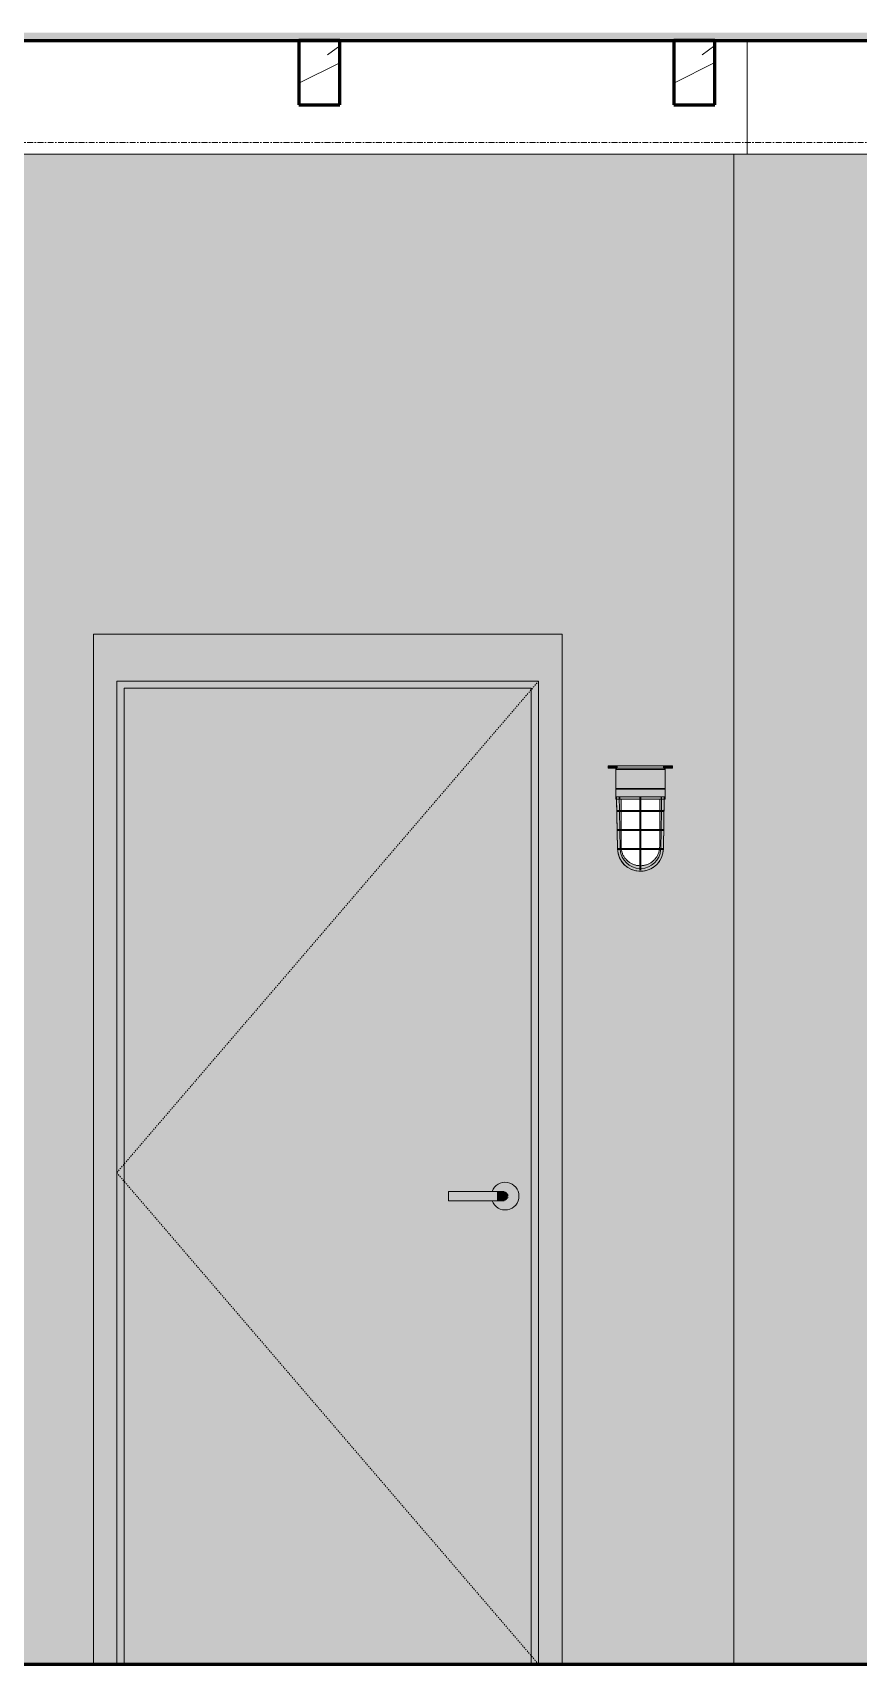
# Model space of a CAD drawing. Header units: inches. Extents: x 10304 to 16189, y 229 to 496.
# Drawn here: x 15876.4 to 15946.8, y 268 to 407.4 of the extents above; entities that cross this region are included whole.
import ezdxf

# ---------------------------------------------------------------- set-up
doc = ezdxf.new("R2010")
doc.units = ezdxf.units.IN
doc.header["$MEASUREMENT"] = 0
doc.linetypes.add('Dash 1_16_', pattern=[0.125, 0.0625, -0.0625])
doc.linetypes.add('Grid Line 1_2_', pattern=[0.875, 0.5, -0.125, 0.125, -0.125])
for name, color, linetype, lineweight in [('0-2', 10, 'Continuous', 9), ('0-4', 90, 'Continuous', 5), ('A-DOOR', 31, 'Continuous', 18), ('A-DOOR-1', 31, 'Dash 1_16_', 9), ('A-DOOR-2', 31, 'Continuous', 9), ('A-DOOR-FRAM', 31, 'Continuous', 9), ('A-DOOR-FRAM-1', 31, 'Continuous', 18), ('A-FLOR-2', 250, 'Continuous', 60), ('A-FLOR-LEVL-1', 51, 'Grid Line 1_2_', 9), ('A-FLOR-PATT-1', 10, 'Continuous', 9), ('A-ROOF-1', 7, 'Continuous', 18), ('E-LITE-EQPM', 33, 'Continuous', 9), ('I-WALL', 2, 'Continuous', 18), ('I-WALL-3', 2, 'Continuous', 5), ('S-BEAM', 12, 'Continuous', 9), ('S-BEAM-2', 250, 'Continuous', 60)]:
    doc.layers.add(name, color=color, linetype=linetype, lineweight=lineweight)
pattern_1 = [(216.87, (-5.462, 7.997), (23.9897714, 15.9936429), [3.998, -35.986]), (206.565, (-0.663, 5.598), (-7.9970807, -7.996619), [8.941, -8.941]), (198.435, (-0.663, 1.599), (-15.9938446, -7.9970983), [5.058, -20.23])]

# ---------------------------------------------------------------- blocks, each defined once
blk = doc.blocks.new('CTR - 1st Phase - Shell_rvt-4-INTERIOR ELEVATION - CORRIDOR WEST _302_W_ - 3RD FLOOR - EAST WALL')
at = {"layer": 'A-FLOR-PATT-1'}
h = blk.add_hatch(dxfattribs=at)
h.set_pattern_fill('FP_32', color=256, style=0, pattern_type=2)
h.set_pattern_definition([(0, (-8.66, 0), (0, 2.399), []), (315, (-8.66, 0), (2.3985062, 0), [3.393, -3.393]), (45, (-8.66, 0), (2.3985062, 0), [3.393, -3.393])])
h.paths.add_polyline_path([(-2489.83, 406.71), (-2461.74, 406.71), (-2461.74, 407.39), (-3407.67, 407.39), (-3407.67, 406.71), (-2490.18, 406.71)], flags=0)
at = {"layer": 'A-FLOR-2'}
for p, q in [((-3407.67, 406.71), (-2461.74, 406.71)), ((-2461.74, 268), (-3496.93, 268))]:
    blk.add_line(p, q, dxfattribs=at)
at = {"layer": 'A-ROOF-1'}
blk.add_line((-2652.62, 397), (-2652.62, 406.71), dxfattribs=at)
blk = doc.blocks.new('LVL-Laminated Veneer Lumber - 4X6 S_ PINE - NO_ 1-V129-INTERIOR ELEVATION - CORRIDOR WEST _302_W_ - 3RD FLOOR - EAST WALL')
at = {"layer": 'S-BEAM'}
h = blk.add_hatch(dxfattribs=at)
h.set_pattern_fill('FP_35', color=256, style=0, pattern_type=2)
h.set_pattern_definition(pattern_1)
h.paths.add_polyline_path([(-2687.37, 401.21), (-2687.37, 406.71), (-2690.87, 406.71), (-2690.87, 401.21), (-2688.19, 401.21)], flags=0)
at = {"layer": 'S-BEAM-2'}
for p, q in [((-2687.37, 406.71), (-2690.87, 406.71)), ((-2690.87, 406.71), (-2690.87, 401.21)), ((-2687.37, 401.21), (-2687.37, 406.71)), ((-2690.87, 401.21), (-2687.37, 401.21))]:
    blk.add_line(p, q, dxfattribs=at)
blk = doc.blocks.new('LVL-Laminated Veneer Lumber - 4X6 S_ PINE - NO_ 1-V130-INTERIOR ELEVATION - CORRIDOR WEST _302_W_ - 3RD FLOOR - EAST WALL')
at = {"layer": 'S-BEAM'}
h = blk.add_hatch(dxfattribs=at)
h.set_pattern_fill('FP_35', color=256, style=0, pattern_type=2)
h.set_pattern_definition(pattern_1)
h.paths.add_polyline_path([(-2655.84, 401.21), (-2655.37, 401.21), (-2655.37, 406.71), (-2658.87, 406.71), (-2658.87, 401.21)], flags=0)
at = {"layer": 'S-BEAM-2'}
for p, q in [((-2655.37, 406.71), (-2658.87, 406.71)), ((-2658.87, 406.71), (-2658.87, 401.21)), ((-2655.37, 401.21), (-2655.37, 406.71)), ((-2658.87, 401.21), (-2655.37, 401.21))]:
    blk.add_line(p, q, dxfattribs=at)
blk = doc.blocks.new('CTR - 1st Phase - Structure_rvt-4-INTERIOR ELEVATION - CORRIDOR WEST _302_W_ - 3RD FLOOR - EAST WALL')
at = {"layer": '0-2'}
for name in ['LVL-Laminated Veneer Lumber - 4X6 S_ PINE - NO_ 1-V129-INTERIOR ELEVATION - CORRIDOR WEST _302_W_ - 3RD FLOOR - EAST WALL', 'LVL-Laminated Veneer Lumber - 4X6 S_ PINE - NO_ 1-V130-INTERIOR ELEVATION - CORRIDOR WEST _302_W_ - 3RD FLOOR - EAST WALL']:
    blk.add_blockref(name, (0, 0), dxfattribs=at)
blk = doc.blocks.new('Lighting-Flood-Cooper-All-Pro-VT1730-LED - Lighting-Flood-Cooper-All-Pro-VT1730-LED-V131-INTERIOR ELEVATION - CORRIDOR WEST _302_W_ - 3RD FLOOR - EAST WALL')
at = {"layer": 'E-LITE-EQPM'}
for points in [[(-2664.43, 344.56), (-2664.28, 344.56), (-2664.28, 344.75), (-2664.47, 344.75), (-2664.46, 344.56)], [(-2664.17, 344.56), (-2664.07, 344.56), (-2664.07, 344.75), (-2664.28, 344.75), (-2664.28, 344.56)], [(-2663.82, 344.56), (-2663.71, 344.56), (-2663.72, 344.75), (-2664.07, 344.75), (-2664.07, 344.56), (-2663.93, 344.56)], [(-2663.82, 342.81), (-2659.62, 342.81), (-2659.62, 344.44), (-2663.82, 344.44), (-2663.82, 343.14)], [(-2659.88, 344.44), (-2659.69, 344.44), (-2659.69, 344.56), (-2663.76, 344.56), (-2663.76, 344.44), (-2659.89, 344.44)], [(-2659.84, 344.56), (-2659.74, 344.56), (-2659.75, 344.75), (-2663.71, 344.75), (-2663.7, 344.56), (-2659.88, 344.56)], [(-2659.74, 344.56), (-2659.38, 344.56), (-2659.38, 344.75), (-2659.74, 344.75)], [(-2659.38, 344.56), (-2659.17, 344.56), (-2659.17, 344.75), (-2659.38, 344.75)], [(-2659.02, 344.56), (-2658.98, 344.56), (-2658.99, 344.75), (-2659.17, 344.75), (-2659.17, 344.56), (-2659.06, 344.56)], [(-2659.88, 342.12), (-2659.62, 342.12), (-2659.62, 342.75), (-2663.82, 342.75), (-2663.82, 342.12), (-2659.91, 342.12)], [(-2659.86, 342.75), (-2659.65, 342.75), (-2659.65, 342.81), (-2663.79, 342.81), (-2663.79, 342.75), (-2659.88, 342.75)], [(-2663.68, 337.68), (-2663.64, 337.69), (-2663.74, 342.12), (-2663.76, 342.12), (-2663.71, 339.07), (-2663.7, 338.63), (-2663.68, 337.68)], [(-2659.76, 337.68), (-2659.72, 340.65), (-2659.7, 341.18), (-2659.7, 342.12), (-2659.73, 342.12), (-2659.79, 337.68), (-2659.77, 337.68)], [(-2661.31, 339.22), (-2659.76, 339.24), (-2659.79, 339.31), (-2661.68, 339.29), (-2661.72, 339.27), (-2661.76, 339.29), (-2661.77, 339.31), (-2663.67, 339.31), (-2663.68, 339.24), (-2663.45, 339.22), (-2661.77, 339.24), (-2661.76, 339.26), (-2661.72, 339.27), (-2661.68, 339.25), (-2661.68, 339.22), (-2661.45, 339.22)], [(-2659.96, 339.22), (-2659.97, 339.23), (-2659.97, 339.22)], [(-2661.67, 335.75), (-2661.61, 335.76), (-2661.41, 335.78), (-2660.87, 335.95), (-2660.54, 336.16), (-2660.37, 336.29), (-2660.07, 336.66), (-2659.9, 337.02), (-2659.84, 337.16), (-2659.79, 337.45), (-2659.79, 337.68), (-2659.8, 337.66), (-2659.82, 337.61), (-2659.83, 337.61), (-2660.03, 336.83), (-2660.54, 336.21), (-2661.3, 335.84), (-2661.71, 335.83), (-2661.71, 335.77), (-2661.73, 335.78), (-2661.77, 335.84), (-2662.15, 335.84), (-2662.91, 336.21), (-2663.44, 336.86), (-2663.64, 337.61), (-2663.65, 337.63), (-2663.67, 337.68), (-2663.68, 337.68), (-2663.64, 337.31), (-2663.61, 337.16), (-2663.38, 336.66), (-2663.17, 336.4), (-2662.98, 336.21), (-2662.53, 335.92), (-2662.15, 335.8), (-2661.91, 335.76), (-2661.69, 335.75)], [(-2661.91, 337.6), (-2661.77, 337.6), (-2661.75, 337.64), (-2661.69, 337.63), (-2661.65, 337.6), (-2659.79, 337.62), (-2659.82, 337.69), (-2661.68, 337.67), (-2661.73, 337.65), (-2661.76, 337.67), (-2661.77, 337.69), (-2663.65, 337.67), (-2663.65, 337.61), (-2663.42, 337.6), (-2662.02, 337.6)]]:
    blk.add_hatch(color=256, dxfattribs=at).paths.add_polyline_path(points, flags=0)
h = blk.add_hatch(color=256, dxfattribs=at)
h.paths.add_polyline_path([(-2662.15, 335.84), (-2661.77, 335.84), (-2661.78, 335.99), (-2662.59, 336.22), (-2663.23, 336.87), (-2663.46, 337.6), (-2663.62, 337.6), (-2663.44, 336.86), (-2662.91, 336.21), (-2662.58, 336.05)], flags=0)
h.paths.add_polyline_path([(-2661.3, 335.84), (-2660.54, 336.21), (-2660, 336.9), (-2659.82, 337.61), (-2660.02, 337.59), (-2660.23, 336.83), (-2660.87, 336.21), (-2661.68, 335.99), (-2661.68, 335.84)], flags=0)
h.paths.add_polyline_path([(-2659.81, 337.69), (-2659.78, 339.24), (-2659.92, 339.22), (-2659.96, 339.22), (-2659.99, 337.69), (-2659.81, 337.69)], flags=0)
h.paths.add_polyline_path([(-2663.64, 337.69), (-2663.55, 337.69), (-2663.46, 337.69), (-2663.48, 339.22), (-2663.67, 339.22), (-2663.64, 337.69)], flags=0)
h.paths.add_polyline_path([(-2659.78, 339.31), (-2659.75, 340.86), (-2659.9, 340.85), (-2659.93, 340.85), (-2659.96, 339.31), (-2659.79, 339.31)], flags=0)
h.paths.add_polyline_path([(-2663.67, 339.31), (-2663.59, 339.31), (-2663.49, 339.31), (-2663.51, 340.85), (-2663.69, 340.85), (-2663.67, 339.31)], flags=0)
h.paths.add_polyline_path([(-2659.75, 340.94), (-2659.73, 342.12), (-2659.91, 342.12), (-2659.93, 340.94), (-2659.76, 340.94)], flags=0)
h.paths.add_polyline_path([(-2663.7, 340.94), (-2663.61, 340.94), (-2663.51, 340.96), (-2663.54, 342.12), (-2663.72, 342.12), (-2663.7, 340.94)], flags=0)
h = blk.add_hatch(color=256, dxfattribs=at)
h.paths.add_polyline_path([(-2661.31, 341.9), (-2659.96, 341.9), (-2659.96, 342.12), (-2661.69, 342.11), (-2661.68, 341.9), (-2661.32, 341.9)], flags=0)
h.paths.add_polyline_path([(-2663.37, 341.9), (-2661.77, 341.9), (-2661.77, 342.12), (-2663.49, 342.12), (-2663.49, 341.9), (-2663.37, 341.9)], flags=0)
h = blk.add_hatch(color=256, dxfattribs=at)
h.paths.add_polyline_path([(-2661.73, 337.68), (-2661.69, 337.69), (-2661.68, 338.24), (-2661.7, 339.26), (-2661.74, 339.27), (-2661.77, 339.24), (-2661.75, 337.68), (-2661.74, 337.68)], flags=0)
h.paths.add_polyline_path([(-2661.73, 339.27), (-2661.68, 339.29), (-2661.68, 339.31), (-2661.7, 340.89), (-2661.69, 340.91), (-2661.68, 340.94), (-2661.7, 342.12), (-2661.76, 342.12), (-2661.77, 341.51), (-2661.75, 340.9), (-2661.75, 340.88), (-2661.77, 340.85), (-2661.75, 339.27), (-2661.74, 339.27)], flags=0)
h = blk.add_hatch(color=256, dxfattribs=at)
h.paths.add_polyline_path([(-2659.88, 340.85), (-2659.74, 340.86), (-2659.76, 340.94), (-2661.68, 340.92), (-2661.69, 340.88), (-2661.62, 340.85), (-2659.9, 340.85)], flags=0)
h.paths.add_polyline_path([(-2663.39, 340.85), (-2661.77, 340.85), (-2661.75, 340.88), (-2661.75, 340.9), (-2661.77, 340.94), (-2663.7, 340.92), (-2663.71, 340.86), (-2663.46, 340.85), (-2663.39, 340.85)], flags=0)
h = blk.add_hatch(color=256, dxfattribs=at)
h.paths.add_polyline_path([(-2661.73, 335.76), (-2661.69, 335.78), (-2661.69, 335.84), (-2661.68, 335.84), (-2661.7, 337.64), (-2661.75, 337.64), (-2661.76, 337.63), (-2661.77, 337.6), (-2661.77, 335.84), (-2661.75, 335.83), (-2661.73, 335.76)], flags=0)
h.paths.add_polyline_path([(-2661.72, 337.64), (-2661.68, 337.67), (-2661.7, 337.68), (-2661.76, 337.66), (-2661.72, 337.65)], flags=0)
for p, q in [((-2664.47, 344.75), (-2664.47, 344.56)), ((-2664.47, 344.75), (-2664.28, 344.75)), ((-2664.28, 344.56), (-2664.47, 344.56)), ((-2664.28, 344.75), (-2664.07, 344.75)), ((-2664.28, 344.56), (-2664.28, 344.75)), ((-2664.07, 344.56), (-2664.28, 344.56)), ((-2664.07, 344.75), (-2663.71, 344.75)), ((-2663.71, 344.56), (-2664.07, 344.56)), ((-2659.62, 344.75), (-2663.82, 344.75)), ((-2663.82, 344.75), (-2663.82, 341.9)), ((-2663.82, 344.44), (-2663.82, 342.81)), ((-2663.82, 344.44), (-2659.62, 344.44)), ((-2663.76, 344.56), (-2663.76, 344.44)), ((-2663.71, 344.75), (-2659.74, 344.75)), ((-2663.71, 344.56), (-2663.71, 344.75)), ((-2659.74, 344.56), (-2663.71, 344.56)), ((-2659.74, 344.75), (-2659.38, 344.75)), ((-2659.74, 344.75), (-2659.74, 344.56)), ((-2659.38, 344.56), (-2659.74, 344.56)), ((-2659.69, 344.44), (-2659.69, 344.56)), ((-2659.62, 341.9), (-2659.62, 344.75)), ((-2659.62, 342.81), (-2659.62, 344.44)), ((-2659.38, 344.75), (-2659.17, 344.75)), ((-2659.17, 344.56), (-2659.38, 344.56)), ((-2659.17, 344.75), (-2658.98, 344.75)), ((-2659.17, 344.56), (-2659.17, 344.75)), ((-2658.98, 344.56), (-2659.17, 344.56)), ((-2658.97, 344.56), (-2658.97, 344.75)), ((-2663.82, 342.81), (-2659.62, 342.81)), ((-2663.82, 342.75), (-2663.82, 342.12)), ((-2663.82, 342.75), (-2659.62, 342.75)), ((-2663.82, 342.12), (-2659.62, 342.12)), ((-2663.82, 341.9), (-2659.62, 341.9)), ((-2663.79, 342.81), (-2663.79, 342.75)), ((-2663.76, 342.12), (-2663.69, 337.68)), ((-2663.76, 341.9), (-2663.69, 337.68)), ((-2663.51, 340.96), (-2663.53, 342.12)), ((-2663.49, 342.12), (-2663.49, 341.9)), ((-2663.49, 341.9), (-2661.77, 341.9)), ((-2663.37, 341.9), (-2663.37, 337.87)), ((-2661.77, 342.13), (-2661.77, 337.68)), ((-2661.68, 337.68), (-2661.68, 342.13)), ((-2661.68, 341.9), (-2659.96, 341.9)), ((-2660.07, 337.87), (-2660.07, 341.9)), ((-2659.96, 341.9), (-2659.96, 342.12)), ((-2659.93, 340.96), (-2659.91, 342.12)), ((-2659.76, 337.68), (-2659.68, 342.12)), ((-2659.69, 341.9), (-2659.76, 337.68)), ((-2659.65, 342.75), (-2659.65, 342.81)), ((-2659.62, 342.12), (-2659.62, 342.75)), ((-2663.49, 339.31), (-2663.51, 340.85)), ((-2659.96, 339.31), (-2659.93, 340.85)), ((-2659.9, 340.85), (-2659.88, 340.85)), ((-2663.46, 337.69), (-2663.48, 339.22)), ((-2659.99, 337.69), (-2659.96, 339.23)), ((-2659.92, 339.22), (-2659.9, 339.22)), ((-2661.68, 337.3), (-2661.68, 337.6)), ((-2659.95, 337.6), (-2659.93, 337.6)), ((-2661.77, 335.99), (-2661.77, 336.21)), ((-2661.77, 335.84), (-2661.77, 335.98)), ((-2661.68, 336.21), (-2661.68, 335.99)), ((-2661.68, 335.98), (-2661.68, 335.84))]:
    blk.add_line(p, q, dxfattribs=at)
at = {"layer": 'E-LITE-EQPM', "flags": 128}
for points in [[(-2663.7, 340.85), (-2663.7, 340.85), (-2663.7, 340.85), (-2663.7, 340.85), (-2663.7, 340.85), (-2663.71, 340.85), (-2663.71, 340.85), (-2663.71, 340.85), (-2663.71, 340.85), (-2663.71, 340.85), (-2663.71, 340.85), (-2663.72, 340.85), (-2663.72, 340.85), (-2663.72, 340.85), (-2663.72, 340.85), (-2663.72, 340.85), (-2663.72, 340.86), (-2663.73, 340.86), (-2663.73, 340.86), (-2663.73, 340.86), (-2663.73, 340.86), (-2663.73, 340.86), (-2663.73, 340.86), (-2663.73, 340.86), (-2663.73, 340.87), (-2663.74, 340.87), (-2663.74, 340.87), (-2663.74, 340.87), (-2663.74, 340.87), (-2663.74, 340.87), (-2663.74, 340.88), (-2663.74, 340.88), (-2663.74, 340.88), (-2663.74, 340.88), (-2663.74, 340.88), (-2663.74, 340.88), (-2663.74, 340.89), (-2663.74, 340.89), (-2663.74, 340.89), (-2663.74, 340.89), (-2663.74, 340.89), (-2663.74, 340.9), (-2663.74, 340.9), (-2663.74, 340.9), (-2663.74, 340.9), (-2663.74, 340.9), (-2663.74, 340.91), (-2663.74, 340.91), (-2663.74, 340.91), (-2663.74, 340.91), (-2663.74, 340.91), (-2663.74, 340.91), (-2663.74, 340.92), (-2663.74, 340.92), (-2663.73, 340.92), (-2663.73, 340.92), (-2663.73, 340.92), (-2663.73, 340.92), (-2663.73, 340.92), (-2663.73, 340.93), (-2663.73, 340.93), (-2663.73, 340.93), (-2663.72, 340.93), (-2663.72, 340.93), (-2663.72, 340.93), (-2663.72, 340.93), (-2663.72, 340.93), (-2663.72, 340.93), (-2663.71, 340.94), (-2663.71, 340.94), (-2663.71, 340.94), (-2663.71, 340.94), (-2663.71, 340.94), (-2663.71, 340.94), (-2663.7, 340.94), (-2663.7, 340.94), (-2663.7, 340.94), (-2663.7, 340.94), (-2663.7, 340.94), (-2663.7, 340.94)], [(-2663.7, 340.94), (-2663.69, 340.94), (-2663.69, 340.94), (-2663.68, 340.94), (-2663.67, 340.94), (-2663.66, 340.94), (-2663.64, 340.94)], [(-2659.75, 340.94), (-2659.75, 340.94), (-2659.76, 340.94), (-2659.77, 340.94), (-2659.78, 340.94), (-2659.79, 340.94), (-2659.81, 340.94), (-2659.83, 340.94), (-2659.85, 340.94), (-2659.88, 340.94), (-2659.91, 340.94), (-2659.94, 340.94), (-2659.97, 340.94), (-2660.01, 340.94), (-2660.05, 340.94), (-2660.1, 340.94), (-2660.14, 340.94), (-2660.19, 340.94), (-2660.24, 340.94), (-2660.29, 340.94), (-2660.35, 340.94), (-2660.41, 340.94), (-2660.47, 340.94), (-2660.53, 340.94), (-2660.59, 340.94), (-2660.66, 340.94), (-2660.73, 340.94), (-2660.79, 340.94), (-2660.86, 340.94), (-2660.94, 340.94), (-2661.01, 340.94), (-2661.08, 340.94), (-2661.16, 340.94), (-2661.23, 340.94), (-2661.31, 340.94), (-2661.39, 340.94), (-2661.47, 340.94), (-2661.54, 340.94), (-2661.62, 340.94), (-2661.7, 340.94), (-2661.78, 340.94), (-2661.86, 340.94), (-2661.94, 340.94), (-2662.02, 340.94), (-2662.09, 340.94), (-2662.17, 340.94), (-2662.25, 340.94), (-2662.32, 340.94), (-2662.4, 340.94), (-2662.47, 340.94), (-2662.54, 340.94), (-2662.62, 340.94), (-2662.69, 340.94), (-2662.75, 340.94), (-2662.82, 340.94), (-2662.88, 340.94), (-2662.95, 340.94), (-2663.01, 340.94), (-2663.07, 340.94), (-2663.12, 340.94), (-2663.18, 340.94), (-2663.23, 340.94), (-2663.28, 340.94), (-2663.33, 340.94), (-2663.37, 340.94), (-2663.41, 340.94), (-2663.45, 340.94), (-2663.49, 340.94), (-2663.52, 340.94), (-2663.55, 340.94), (-2663.58, 340.94), (-2663.61, 340.94), (-2663.63, 340.94), (-2663.65, 340.94), (-2663.66, 340.94), (-2663.68, 340.94), (-2663.69, 340.94), (-2663.69, 340.94), (-2663.7, 340.94), (-2663.7, 340.94)], [(-2663.63, 340.85), (-2663.65, 340.85), (-2663.66, 340.85), (-2663.68, 340.85), (-2663.69, 340.85), (-2663.69, 340.85), (-2663.7, 340.85), (-2663.7, 340.85)], [(-2663.7, 340.85), (-2663.69, 340.85), (-2663.69, 340.85), (-2663.68, 340.85), (-2663.67, 340.85), (-2663.66, 340.85), (-2663.64, 340.85), (-2663.62, 340.85), (-2663.6, 340.85), (-2663.57, 340.85), (-2663.54, 340.85), (-2663.51, 340.85), (-2663.47, 340.85), (-2663.44, 340.85), (-2663.39, 340.85), (-2663.35, 340.85), (-2663.31, 340.85), (-2663.26, 340.85), (-2663.21, 340.85), (-2663.15, 340.85), (-2663.1, 340.85), (-2663.04, 340.85), (-2662.98, 340.85), (-2662.92, 340.85), (-2662.85, 340.85), (-2662.79, 340.85), (-2662.72, 340.85), (-2662.65, 340.85), (-2662.58, 340.85), (-2662.51, 340.85), (-2662.44, 340.85), (-2662.36, 340.85), (-2662.29, 340.85), (-2662.21, 340.85), (-2662.14, 340.85), (-2662.06, 340.85), (-2661.98, 340.85), (-2661.9, 340.85), (-2661.82, 340.85), (-2661.75, 340.85), (-2661.67, 340.85), (-2661.59, 340.85), (-2661.51, 340.85), (-2661.43, 340.85), (-2661.35, 340.85), (-2661.28, 340.85), (-2661.2, 340.85), (-2661.12, 340.85), (-2661.05, 340.85), (-2660.98, 340.85), (-2660.9, 340.85), (-2660.83, 340.85), (-2660.76, 340.85), (-2660.69, 340.85), (-2660.63, 340.85), (-2660.56, 340.85), (-2660.5, 340.85), (-2660.44, 340.85), (-2660.38, 340.85), (-2660.32, 340.85), (-2660.27, 340.85), (-2660.22, 340.85), (-2660.17, 340.85), (-2660.12, 340.85), (-2660.08, 340.85), (-2660.03, 340.85), (-2659.99, 340.85), (-2659.96, 340.85), (-2659.92, 340.85), (-2659.89, 340.85), (-2659.87, 340.85), (-2659.84, 340.85), (-2659.82, 340.85), (-2659.8, 340.85), (-2659.78, 340.85), (-2659.77, 340.85), (-2659.76, 340.85), (-2659.76, 340.85), (-2659.75, 340.85), (-2659.75, 340.85)], [(-2659.75, 340.85), (-2659.75, 340.85), (-2659.76, 340.85), (-2659.77, 340.85), (-2659.78, 340.85), (-2659.79, 340.85), (-2659.81, 340.85), (-2659.83, 340.85)], [(-2659.82, 340.94), (-2659.8, 340.94), (-2659.78, 340.94), (-2659.77, 340.94), (-2659.76, 340.94), (-2659.76, 340.94), (-2659.75, 340.94), (-2659.75, 340.94)], [(-2659.75, 340.94), (-2659.75, 340.94), (-2659.75, 340.94), (-2659.75, 340.94), (-2659.74, 340.94), (-2659.74, 340.94), (-2659.74, 340.94), (-2659.74, 340.94), (-2659.74, 340.94), (-2659.74, 340.94), (-2659.73, 340.94), (-2659.73, 340.94), (-2659.73, 340.93), (-2659.73, 340.93), (-2659.73, 340.93), (-2659.73, 340.93), (-2659.72, 340.93), (-2659.72, 340.93), (-2659.72, 340.93), (-2659.72, 340.93), (-2659.72, 340.93), (-2659.72, 340.92), (-2659.72, 340.92), (-2659.71, 340.92), (-2659.71, 340.92), (-2659.71, 340.92), (-2659.71, 340.92), (-2659.71, 340.91), (-2659.71, 340.91), (-2659.71, 340.91), (-2659.71, 340.91), (-2659.71, 340.91), (-2659.71, 340.91), (-2659.71, 340.9), (-2659.71, 340.9), (-2659.71, 340.9), (-2659.71, 340.9), (-2659.71, 340.9), (-2659.71, 340.9), (-2659.71, 340.89), (-2659.71, 340.89), (-2659.71, 340.89), (-2659.71, 340.89), (-2659.71, 340.89), (-2659.71, 340.88), (-2659.71, 340.88), (-2659.71, 340.88), (-2659.71, 340.88), (-2659.71, 340.88), (-2659.71, 340.87), (-2659.71, 340.87), (-2659.71, 340.87), (-2659.71, 340.87), (-2659.71, 340.87), (-2659.71, 340.87), (-2659.71, 340.87), (-2659.72, 340.86), (-2659.72, 340.86), (-2659.72, 340.86), (-2659.72, 340.86), (-2659.72, 340.86), (-2659.72, 340.86), (-2659.72, 340.86), (-2659.72, 340.85), (-2659.73, 340.85), (-2659.73, 340.85), (-2659.73, 340.85), (-2659.73, 340.85), (-2659.73, 340.85), (-2659.73, 340.85), (-2659.74, 340.85), (-2659.74, 340.85), (-2659.74, 340.85), (-2659.74, 340.85), (-2659.74, 340.85), (-2659.75, 340.85), (-2659.75, 340.85), (-2659.75, 340.85), (-2659.75, 340.85), (-2659.75, 340.85)], [(-2663.67, 339.22), (-2663.67, 339.22), (-2663.67, 339.22), (-2663.67, 339.22), (-2663.68, 339.22), (-2663.68, 339.22), (-2663.68, 339.22), (-2663.68, 339.22), (-2663.68, 339.22), (-2663.68, 339.22), (-2663.69, 339.22), (-2663.69, 339.23), (-2663.69, 339.23), (-2663.69, 339.23), (-2663.69, 339.23), (-2663.69, 339.23), (-2663.7, 339.23), (-2663.7, 339.23), (-2663.7, 339.23), (-2663.7, 339.23), (-2663.7, 339.24), (-2663.7, 339.24), (-2663.7, 339.24), (-2663.71, 339.24), (-2663.71, 339.24), (-2663.71, 339.24), (-2663.71, 339.24), (-2663.71, 339.25), (-2663.71, 339.25), (-2663.71, 339.25), (-2663.71, 339.25), (-2663.71, 339.25), (-2663.71, 339.25), (-2663.71, 339.26), (-2663.71, 339.26), (-2663.71, 339.26), (-2663.71, 339.26), (-2663.71, 339.26), (-2663.71, 339.27), (-2663.71, 339.27), (-2663.71, 339.27), (-2663.71, 339.27), (-2663.71, 339.27), (-2663.71, 339.27), (-2663.71, 339.28), (-2663.71, 339.28), (-2663.71, 339.28), (-2663.71, 339.28), (-2663.71, 339.28), (-2663.71, 339.29), (-2663.71, 339.29), (-2663.71, 339.29), (-2663.71, 339.29), (-2663.71, 339.29), (-2663.71, 339.29), (-2663.71, 339.3), (-2663.7, 339.3), (-2663.7, 339.3), (-2663.7, 339.3), (-2663.7, 339.3), (-2663.7, 339.3), (-2663.7, 339.3), (-2663.7, 339.3), (-2663.7, 339.31), (-2663.69, 339.31), (-2663.69, 339.31), (-2663.69, 339.31), (-2663.69, 339.31), (-2663.69, 339.31), (-2663.69, 339.31), (-2663.68, 339.31), (-2663.68, 339.31), (-2663.68, 339.31), (-2663.68, 339.31), (-2663.68, 339.31), (-2663.67, 339.31), (-2663.67, 339.31), (-2663.67, 339.31), (-2663.67, 339.31), (-2663.67, 339.31)], [(-2663.67, 339.31), (-2663.67, 339.31), (-2663.66, 339.31), (-2663.65, 339.31), (-2663.64, 339.31), (-2663.63, 339.31), (-2663.61, 339.31), (-2663.59, 339.31)], [(-2659.78, 339.31), (-2659.78, 339.31), (-2659.79, 339.31), (-2659.79, 339.31), (-2659.8, 339.31), (-2659.82, 339.31), (-2659.84, 339.31), (-2659.86, 339.31), (-2659.88, 339.31), (-2659.9, 339.31), (-2659.93, 339.31), (-2659.96, 339.31), (-2660, 339.31), (-2660.04, 339.31), (-2660.08, 339.31), (-2660.12, 339.31), (-2660.16, 339.31), (-2660.21, 339.31), (-2660.26, 339.31), (-2660.31, 339.31), (-2660.37, 339.31), (-2660.43, 339.31), (-2660.49, 339.31), (-2660.55, 339.31), (-2660.61, 339.31), (-2660.67, 339.31), (-2660.74, 339.31), (-2660.81, 339.31), (-2660.88, 339.31), (-2660.95, 339.31), (-2661.02, 339.31), (-2661.09, 339.31), (-2661.17, 339.31), (-2661.24, 339.31), (-2661.32, 339.31), (-2661.39, 339.31), (-2661.47, 339.31), (-2661.55, 339.31), (-2661.63, 339.31), (-2661.7, 339.31), (-2661.78, 339.31), (-2661.86, 339.31), (-2661.94, 339.31), (-2662.01, 339.31), (-2662.09, 339.31), (-2662.17, 339.31), (-2662.24, 339.31), (-2662.32, 339.31), (-2662.39, 339.31), (-2662.46, 339.31), (-2662.53, 339.31), (-2662.6, 339.31), (-2662.67, 339.31), (-2662.74, 339.31), (-2662.8, 339.31), (-2662.87, 339.31), (-2662.93, 339.31), (-2662.99, 339.31), (-2663.05, 339.31), (-2663.1, 339.31), (-2663.16, 339.31), (-2663.21, 339.31), (-2663.26, 339.31), (-2663.3, 339.31), (-2663.35, 339.31), (-2663.39, 339.31), (-2663.43, 339.31), (-2663.46, 339.31), (-2663.5, 339.31), (-2663.53, 339.31), (-2663.56, 339.31), (-2663.58, 339.31), (-2663.6, 339.31), (-2663.62, 339.31), (-2663.64, 339.31), (-2663.65, 339.31), (-2663.66, 339.31), (-2663.66, 339.31), (-2663.67, 339.31), (-2663.67, 339.31)], [(-2663.6, 339.22), (-2663.62, 339.22), (-2663.64, 339.22), (-2663.65, 339.22), (-2663.66, 339.22), (-2663.66, 339.22), (-2663.67, 339.22), (-2663.67, 339.22)], [(-2663.67, 339.22), (-2663.67, 339.22), (-2663.66, 339.22), (-2663.65, 339.22), (-2663.64, 339.22), (-2663.63, 339.22), (-2663.61, 339.22), (-2663.59, 339.22), (-2663.57, 339.22), (-2663.54, 339.22), (-2663.51, 339.22), (-2663.48, 339.22), (-2663.45, 339.22), (-2663.41, 339.22), (-2663.37, 339.22), (-2663.33, 339.22), (-2663.28, 339.22), (-2663.24, 339.22), (-2663.19, 339.22), (-2663.13, 339.22), (-2663.08, 339.22), (-2663.02, 339.22), (-2662.96, 339.22), (-2662.9, 339.22), (-2662.84, 339.22), (-2662.77, 339.22), (-2662.71, 339.22), (-2662.64, 339.22), (-2662.57, 339.22), (-2662.5, 339.22), (-2662.43, 339.22), (-2662.36, 339.22), (-2662.28, 339.22), (-2662.21, 339.22), (-2662.13, 339.22), (-2662.05, 339.22), (-2661.98, 339.22), (-2661.9, 339.22), (-2661.82, 339.22), (-2661.74, 339.22), (-2661.67, 339.22), (-2661.59, 339.22), (-2661.51, 339.22), (-2661.43, 339.22), (-2661.36, 339.22), (-2661.28, 339.22), (-2661.21, 339.22), (-2661.13, 339.22), (-2661.06, 339.22), (-2660.99, 339.22), (-2660.91, 339.22), (-2660.84, 339.22), (-2660.78, 339.22), (-2660.71, 339.22), (-2660.64, 339.22), (-2660.58, 339.22), (-2660.52, 339.22), (-2660.46, 339.22), (-2660.4, 339.22), (-2660.34, 339.22), (-2660.29, 339.22), (-2660.24, 339.22), (-2660.19, 339.22), (-2660.14, 339.22), (-2660.1, 339.22), (-2660.06, 339.22), (-2660.02, 339.22), (-2659.98, 339.22), (-2659.95, 339.22), (-2659.92, 339.22), (-2659.89, 339.22), (-2659.87, 339.22), (-2659.85, 339.22), (-2659.83, 339.22), (-2659.81, 339.22), (-2659.8, 339.22), (-2659.79, 339.22), (-2659.78, 339.22), (-2659.78, 339.22), (-2659.78, 339.22)], [(-2659.78, 339.22), (-2659.78, 339.22), (-2659.79, 339.22), (-2659.79, 339.22), (-2659.8, 339.22), (-2659.82, 339.22), (-2659.84, 339.22), (-2659.86, 339.22)], [(-2659.85, 339.31), (-2659.83, 339.31), (-2659.81, 339.31), (-2659.8, 339.31), (-2659.79, 339.31), (-2659.78, 339.31), (-2659.78, 339.31), (-2659.78, 339.31)], [(-2659.78, 339.31), (-2659.78, 339.31), (-2659.78, 339.31), (-2659.77, 339.31), (-2659.77, 339.31), (-2659.77, 339.31), (-2659.77, 339.31), (-2659.77, 339.31), (-2659.76, 339.31), (-2659.76, 339.31), (-2659.76, 339.31), (-2659.76, 339.31), (-2659.76, 339.31), (-2659.76, 339.31), (-2659.75, 339.31), (-2659.75, 339.31), (-2659.75, 339.31), (-2659.75, 339.3), (-2659.75, 339.3), (-2659.75, 339.3), (-2659.75, 339.3), (-2659.74, 339.3), (-2659.74, 339.3), (-2659.74, 339.3), (-2659.74, 339.29), (-2659.74, 339.29), (-2659.74, 339.29), (-2659.74, 339.29), (-2659.74, 339.29), (-2659.74, 339.29), (-2659.74, 339.28), (-2659.74, 339.28), (-2659.73, 339.28), (-2659.73, 339.28), (-2659.73, 339.28), (-2659.73, 339.28), (-2659.73, 339.27), (-2659.73, 339.27), (-2659.73, 339.27), (-2659.73, 339.27), (-2659.73, 339.27), (-2659.73, 339.26), (-2659.73, 339.26), (-2659.73, 339.26), (-2659.73, 339.26), (-2659.73, 339.26), (-2659.73, 339.26), (-2659.73, 339.25), (-2659.74, 339.25), (-2659.74, 339.25), (-2659.74, 339.25), (-2659.74, 339.25), (-2659.74, 339.24), (-2659.74, 339.24), (-2659.74, 339.24), (-2659.74, 339.24), (-2659.74, 339.24), (-2659.74, 339.24), (-2659.75, 339.24), (-2659.75, 339.23), (-2659.75, 339.23), (-2659.75, 339.23), (-2659.75, 339.23), (-2659.75, 339.23), (-2659.75, 339.23), (-2659.76, 339.23), (-2659.76, 339.23), (-2659.76, 339.23), (-2659.76, 339.22), (-2659.76, 339.22), (-2659.76, 339.22), (-2659.77, 339.22), (-2659.77, 339.22), (-2659.77, 339.22), (-2659.77, 339.22), (-2659.77, 339.22), (-2659.77, 339.22), (-2659.78, 339.22), (-2659.78, 339.22), (-2659.78, 339.22)], [(-2659.76, 337.68), (-2659.8, 337.33), (-2659.9, 336.99), (-2660.06, 336.68), (-2660.27, 336.39), (-2660.53, 336.16), (-2660.83, 335.97), (-2661.15, 335.83), (-2661.5, 335.76), (-2661.85, 335.75), (-2662.2, 335.81), (-2662.53, 335.93), (-2662.84, 336.1), (-2663.11, 336.32), (-2663.34, 336.6), (-2663.51, 336.9), (-2663.63, 337.23), (-2663.69, 337.68)], [(-2663.64, 337.6), (-2663.64, 337.6), (-2663.64, 337.6), (-2663.64, 337.6), (-2663.64, 337.6), (-2663.65, 337.6), (-2663.65, 337.6), (-2663.65, 337.6), (-2663.65, 337.6), (-2663.65, 337.6), (-2663.66, 337.6), (-2663.66, 337.6), (-2663.66, 337.6), (-2663.66, 337.6), (-2663.66, 337.6), (-2663.66, 337.6), (-2663.67, 337.61), (-2663.67, 337.61), (-2663.67, 337.61), (-2663.67, 337.61), (-2663.67, 337.61), (-2663.67, 337.61), (-2663.67, 337.61), (-2663.67, 337.61), (-2663.68, 337.62), (-2663.68, 337.62), (-2663.68, 337.62), (-2663.68, 337.62), (-2663.68, 337.62), (-2663.68, 337.62), (-2663.68, 337.63), (-2663.68, 337.63), (-2663.68, 337.63), (-2663.68, 337.63), (-2663.68, 337.63), (-2663.68, 337.63), (-2663.68, 337.64), (-2663.68, 337.64), (-2663.68, 337.64), (-2663.68, 337.64), (-2663.68, 337.64), (-2663.68, 337.65), (-2663.68, 337.65), (-2663.68, 337.65), (-2663.68, 337.65), (-2663.68, 337.65), (-2663.68, 337.66), (-2663.68, 337.66), (-2663.68, 337.66), (-2663.68, 337.66), (-2663.68, 337.66), (-2663.68, 337.66), (-2663.68, 337.67), (-2663.68, 337.67), (-2663.68, 337.67), (-2663.68, 337.67), (-2663.67, 337.67), (-2663.67, 337.67), (-2663.67, 337.67), (-2663.67, 337.68), (-2663.67, 337.68), (-2663.67, 337.68), (-2663.67, 337.68), (-2663.66, 337.68), (-2663.66, 337.68), (-2663.66, 337.68), (-2663.66, 337.68), (-2663.66, 337.68), (-2663.66, 337.69), (-2663.65, 337.69), (-2663.65, 337.69), (-2663.65, 337.69), (-2663.65, 337.69), (-2663.65, 337.69), (-2663.65, 337.69), (-2663.64, 337.69), (-2663.64, 337.69), (-2663.64, 337.69), (-2663.64, 337.69), (-2663.64, 337.69)], [(-2663.64, 337.69), (-2663.64, 337.69), (-2663.63, 337.69), (-2663.62, 337.69), (-2663.61, 337.69), (-2663.6, 337.69), (-2663.58, 337.69), (-2663.56, 337.69)], [(-2659.81, 337.69), (-2659.81, 337.69), (-2659.82, 337.69), (-2659.82, 337.69), (-2659.83, 337.69), (-2659.85, 337.69), (-2659.87, 337.69), (-2659.88, 337.69), (-2659.91, 337.69), (-2659.93, 337.69), (-2659.96, 337.69), (-2659.99, 337.69), (-2660.03, 337.69), (-2660.06, 337.69), (-2660.1, 337.69), (-2660.14, 337.69), (-2660.19, 337.69), (-2660.24, 337.69), (-2660.29, 337.69), (-2660.34, 337.69), (-2660.39, 337.69), (-2660.45, 337.69), (-2660.5, 337.69), (-2660.56, 337.69), (-2660.63, 337.69), (-2660.69, 337.69), (-2660.76, 337.69), (-2660.82, 337.69), (-2660.89, 337.69), (-2660.96, 337.69), (-2661.03, 337.69), (-2661.1, 337.69), (-2661.18, 337.69), (-2661.25, 337.69), (-2661.32, 337.69), (-2661.4, 337.69), (-2661.47, 337.69), (-2661.55, 337.69), (-2661.63, 337.69), (-2661.7, 337.69), (-2661.78, 337.69), (-2661.86, 337.69), (-2661.93, 337.69), (-2662.01, 337.69), (-2662.08, 337.69), (-2662.16, 337.69), (-2662.23, 337.69), (-2662.31, 337.69), (-2662.38, 337.69), (-2662.45, 337.69), (-2662.52, 337.69), (-2662.59, 337.69), (-2662.66, 337.69), (-2662.72, 337.69), (-2662.79, 337.69), (-2662.85, 337.69), (-2662.91, 337.69), (-2662.97, 337.69), (-2663.03, 337.69), (-2663.08, 337.69), (-2663.13, 337.69), (-2663.19, 337.69), (-2663.23, 337.69), (-2663.28, 337.69), (-2663.32, 337.69), (-2663.36, 337.69), (-2663.4, 337.69), (-2663.44, 337.69), (-2663.47, 337.69), (-2663.5, 337.69), (-2663.53, 337.69), (-2663.55, 337.69), (-2663.57, 337.69), (-2663.59, 337.69), (-2663.61, 337.69), (-2663.62, 337.69), (-2663.63, 337.69), (-2663.63, 337.69), (-2663.64, 337.69), (-2663.64, 337.69)], [(-2663.57, 337.6), (-2663.59, 337.6), (-2663.61, 337.6), (-2663.62, 337.6), (-2663.63, 337.6), (-2663.63, 337.6), (-2663.64, 337.6), (-2663.64, 337.6)], [(-2663.64, 337.6), (-2663.64, 337.6), (-2663.63, 337.6), (-2663.62, 337.6), (-2663.61, 337.6), (-2663.6, 337.6), (-2663.58, 337.6), (-2663.56, 337.6), (-2663.54, 337.6), (-2663.51, 337.6), (-2663.49, 337.6), (-2663.45, 337.6), (-2663.42, 337.6), (-2663.38, 337.6), (-2663.34, 337.6), (-2663.3, 337.6), (-2663.26, 337.6), (-2663.21, 337.6), (-2663.16, 337.6), (-2663.11, 337.6), (-2663.06, 337.6), (-2663, 337.6), (-2662.94, 337.6), (-2662.88, 337.6), (-2662.82, 337.6), (-2662.76, 337.6), (-2662.69, 337.6), (-2662.63, 337.6), (-2662.56, 337.6), (-2662.49, 337.6), (-2662.42, 337.6), (-2662.35, 337.6), (-2662.27, 337.6), (-2662.2, 337.6), (-2662.12, 337.6), (-2662.05, 337.6), (-2661.97, 337.6), (-2661.9, 337.6), (-2661.82, 337.6), (-2661.74, 337.6), (-2661.67, 337.6), (-2661.59, 337.6), (-2661.52, 337.6), (-2661.44, 337.6), (-2661.36, 337.6), (-2661.29, 337.6), (-2661.21, 337.6), (-2661.14, 337.6), (-2661.07, 337.6), (-2661, 337.6), (-2660.93, 337.6), (-2660.86, 337.6), (-2660.79, 337.6), (-2660.72, 337.6), (-2660.66, 337.6), (-2660.6, 337.6), (-2660.54, 337.6), (-2660.48, 337.6), (-2660.42, 337.6), (-2660.37, 337.6), (-2660.31, 337.6), (-2660.26, 337.6), (-2660.21, 337.6), (-2660.17, 337.6), (-2660.12, 337.6), (-2660.08, 337.6), (-2660.05, 337.6), (-2660.01, 337.6), (-2659.98, 337.6), (-2659.95, 337.6), (-2659.92, 337.6), (-2659.9, 337.6), (-2659.88, 337.6), (-2659.86, 337.6), (-2659.84, 337.6), (-2659.83, 337.6), (-2659.82, 337.6), (-2659.81, 337.6), (-2659.81, 337.6), (-2659.81, 337.6)], [(-2661.79, 336.22), (-2661.86, 336.23), (-2661.92, 336.23), (-2661.99, 336.24), (-2662.05, 336.25), (-2662.12, 336.27), (-2662.18, 336.29), (-2662.24, 336.3), (-2662.3, 336.33), (-2662.37, 336.35), (-2662.43, 336.38), (-2662.49, 336.41), (-2662.54, 336.44), (-2662.6, 336.47), (-2662.66, 336.51), (-2662.71, 336.55), (-2662.76, 336.59), (-2662.81, 336.63), (-2662.86, 336.68), (-2662.91, 336.72), (-2662.95, 336.77), (-2663, 336.82), (-2663.04, 336.87), (-2663.08, 336.92), (-2663.11, 336.98), (-2663.15, 337.04), (-2663.18, 337.09), (-2663.21, 337.15), (-2663.24, 337.21), (-2663.26, 337.27), (-2663.28, 337.34), (-2663.3, 337.4), (-2663.32, 337.46), (-2663.34, 337.53), (-2663.35, 337.59), (-2663.36, 337.66), (-2663.37, 337.72), (-2663.37, 337.79), (-2663.37, 337.85), (-2663.37, 337.87)], [(-2661.77, 337.68), (-2661.77, 336.86), (-2661.77, 336.21), (-2661.77, 335.84)], [(-2660.07, 337.87), (-2660.08, 337.81), (-2660.08, 337.74), (-2660.09, 337.67), (-2660.09, 337.61), (-2660.11, 337.54), (-2660.12, 337.48), (-2660.14, 337.42), (-2660.16, 337.35), (-2660.18, 337.29), (-2660.2, 337.23), (-2660.23, 337.17), (-2660.26, 337.11), (-2660.29, 337.05), (-2660.33, 336.99), (-2660.36, 336.94), (-2660.4, 336.89), (-2660.44, 336.83), (-2660.48, 336.78), (-2660.53, 336.73), (-2660.57, 336.69), (-2660.62, 336.64), (-2660.67, 336.6), (-2660.72, 336.56), (-2660.78, 336.52), (-2660.83, 336.48), (-2660.89, 336.45), (-2660.95, 336.42), (-2661, 336.39), (-2661.06, 336.36), (-2661.13, 336.33), (-2661.19, 336.31), (-2661.25, 336.29), (-2661.31, 336.27), (-2661.38, 336.26), (-2661.44, 336.25), (-2661.51, 336.24), (-2661.57, 336.23), (-2661.64, 336.22), (-2661.71, 336.22)], [(-2661.68, 335.84), (-2661.68, 336.21), (-2661.68, 336.86), (-2661.68, 337.68)], [(-2659.81, 337.6), (-2659.81, 337.6), (-2659.82, 337.6), (-2659.82, 337.6), (-2659.83, 337.6), (-2659.85, 337.6), (-2659.87, 337.6), (-2659.88, 337.6), (-2659.91, 337.6), (-2659.93, 337.6)], [(-2659.88, 337.69), (-2659.86, 337.69), (-2659.84, 337.69), (-2659.83, 337.69), (-2659.82, 337.69), (-2659.81, 337.69), (-2659.81, 337.69), (-2659.81, 337.69)], [(-2659.81, 337.69), (-2659.81, 337.69), (-2659.81, 337.69), (-2659.8, 337.69), (-2659.8, 337.69), (-2659.8, 337.69), (-2659.8, 337.69), (-2659.8, 337.69), (-2659.8, 337.69), (-2659.79, 337.69), (-2659.79, 337.69), (-2659.79, 337.69), (-2659.79, 337.68), (-2659.79, 337.68), (-2659.79, 337.68), (-2659.78, 337.68), (-2659.78, 337.68), (-2659.78, 337.68), (-2659.78, 337.68), (-2659.78, 337.68), (-2659.78, 337.68), (-2659.78, 337.67), (-2659.77, 337.67), (-2659.77, 337.67), (-2659.77, 337.67), (-2659.77, 337.67), (-2659.77, 337.67), (-2659.77, 337.66), (-2659.77, 337.66), (-2659.77, 337.66), (-2659.77, 337.66), (-2659.77, 337.66), (-2659.77, 337.66), (-2659.76, 337.65), (-2659.76, 337.65), (-2659.76, 337.65), (-2659.76, 337.65), (-2659.76, 337.65), (-2659.76, 337.65), (-2659.76, 337.64), (-2659.76, 337.64), (-2659.76, 337.64), (-2659.76, 337.64), (-2659.76, 337.64), (-2659.76, 337.63), (-2659.76, 337.63), (-2659.77, 337.63), (-2659.77, 337.63), (-2659.77, 337.63), (-2659.77, 337.62), (-2659.77, 337.62), (-2659.77, 337.62), (-2659.77, 337.62), (-2659.77, 337.62), (-2659.77, 337.62), (-2659.77, 337.62), (-2659.77, 337.61), (-2659.77, 337.61), (-2659.78, 337.61), (-2659.78, 337.61), (-2659.78, 337.61), (-2659.78, 337.61), (-2659.78, 337.61), (-2659.78, 337.6), (-2659.78, 337.6), (-2659.79, 337.6), (-2659.79, 337.6), (-2659.79, 337.6), (-2659.79, 337.6), (-2659.79, 337.6), (-2659.79, 337.6), (-2659.8, 337.6), (-2659.8, 337.6), (-2659.8, 337.6), (-2659.8, 337.6), (-2659.8, 337.6), (-2659.81, 337.6), (-2659.81, 337.6), (-2659.81, 337.6), (-2659.81, 337.6)], [(-2661.68, 335.8), (-2661.68, 335.79), (-2661.68, 335.78), (-2661.68, 335.78), (-2661.68, 335.77), (-2661.69, 335.77), (-2661.69, 335.76), (-2661.7, 335.76), (-2661.71, 335.75), (-2661.72, 335.75), (-2661.73, 335.75), (-2661.74, 335.75), (-2661.75, 335.76), (-2661.76, 335.76), (-2661.76, 335.77), (-2661.77, 335.78), (-2661.77, 335.79), (-2661.77, 335.8)]]:
    blk.add_lwpolyline(points, dxfattribs=at)
at = {"layer": 'E-LITE-EQPM'}
for radius, start, end in [(1.96, 181, 359), (1.73, 183.9675, 268.5048), (1.73, 271.6204, 355.9965)]:
    blk.add_arc((-2661.72, 337.71), radius, start, end, dxfattribs=at)
blk = doc.blocks.new('HOLLOW METAL - UNIT DOOR-V132-INTERIOR ELEVATION - CORRIDOR WEST _302_W_ - 3RD FLOOR - EAST WALL')
at = {"layer": 'A-DOOR'}
h = blk.add_hatch(color=256, dxfattribs=at)
h.paths.add_polyline_path([(-2671.04, 268), (-2671.04, 351.38), (-2705.79, 351.38), (-2705.79, 268)], flags=0)
h.paths.add_polyline_path([(-2673.27, 306.82), (-2673.57, 306.86), (-2673.86, 306.98), (-2674.13, 307.2), (-2674.29, 307.41), (-2674.37, 307.61), (-2678.09, 307.62), (-2678.08, 308.39), (-2674.37, 308.39), (-2674.29, 308.59), (-2674.04, 308.88), (-2673.86, 309.02), (-2673.57, 309.14), (-2673.27, 309.18), (-2672.96, 309.14), (-2672.68, 309.02), (-2672.43, 308.84), (-2672.24, 308.59), (-2672.12, 308.29), (-2672.08, 308), (-2672.13, 307.69), (-2672.24, 307.41), (-2672.43, 307.16), (-2672.68, 306.98), (-2672.96, 306.86)], flags=0)
for points in [[(-2674.45, 308), (-2673.95, 308), (-2673.95, 308.39), (-2678.09, 308.38), (-2678.08, 308), (-2675.55, 308)], [(-2673.27, 306.82), (-2672.96, 306.86), (-2672.68, 306.98), (-2672.4, 307.2), (-2672.24, 307.41), (-2672.13, 307.69), (-2672.08, 308), (-2672.13, 308.31), (-2672.24, 308.59), (-2672.43, 308.84), (-2672.68, 309.02), (-2672.96, 309.14), (-2673.27, 309.18), (-2673.57, 309.14), (-2673.86, 309.02), (-2674.1, 308.84), (-2674.29, 308.59), (-2674.36, 308.39), (-2673.35, 308.38), (-2673.36, 308.39), (-2673.21, 308.36), (-2673.1, 308.29), (-2673.06, 308.25), (-2673, 308.13), (-2672.98, 308.1), (-2672.97, 308), (-2673, 307.87), (-2673.07, 307.75), (-2673.12, 307.7), (-2673.21, 307.64), (-2673.3, 307.62), (-2673.47, 307.61), (-2673.54, 307.62), (-2674.37, 307.61), (-2674.29, 307.41), (-2674.1, 307.16), (-2673.86, 306.98), (-2673.57, 306.86)], [(-2673.25, 308), (-2672.97, 308), (-2673, 308.13), (-2673.07, 308.25), (-2673.15, 308.33), (-2673.21, 308.36), (-2673.28, 308.38), (-2673.46, 308.38), (-2673.58, 308.38), (-2673.95, 308.38), (-2673.95, 308), (-2673.26, 308)], [(-2674.44, 307.61), (-2673.95, 307.62), (-2673.95, 308), (-2678.09, 308), (-2678.08, 307.61), (-2674.45, 307.61)]]:
    blk.add_hatch(color=256, dxfattribs=at).paths.add_polyline_path(points, flags=0)
h = blk.add_hatch(color=256, dxfattribs=at)
h.paths.add_polyline_path([(-2673.09, 307.72), (-2672.99, 307.88), (-2672.98, 307.9), (-2672.98, 308), (-2673.03, 307.98), (-2673.08, 307.75)], flags=0)
h.paths.add_polyline_path([(-2673.95, 307.61), (-2673.92, 307.62), (-2673.26, 307.62), (-2673.12, 307.7), (-2673.09, 307.75), (-2673.03, 308), (-2673.95, 308), (-2673.95, 307.62)], flags=0)
at = {"layer": 'A-DOOR-FRAM-1'}
for points in [[(-2670.41, 268), (-2668.41, 268), (-2668.41, 356), (-2708.41, 356), (-2708.41, 268), (-2706.41, 268), (-2706.41, 352), (-2670.41, 352), (-2670.41, 268.51)], [(-2670.41, 268), (-2670.41, 352), (-2706.41, 352), (-2706.41, 268), (-2705.79, 268), (-2705.79, 351.38), (-2671.04, 351.38), (-2671.04, 268)]]:
    blk.add_hatch(color=256, dxfattribs=at).paths.add_polyline_path(points, flags=0)
at = {"layer": 'A-DOOR-1'}
for p, q in [((-2670.41, 352), (-2706.41, 310)), ((-2706.41, 310), (-2670.41, 268))]:
    blk.add_line(p, q, dxfattribs=at)
at = {"layer": 'A-DOOR-2'}
for p, q in [((-2673.95, 308.39), (-2678.09, 308.39)), ((-2678.09, 308), (-2678.09, 308.39)), ((-2678.09, 307.61), (-2678.09, 308)), ((-2678.09, 307.61), (-2673.95, 307.61))]:
    blk.add_line(p, q, dxfattribs=at)
at = {"layer": 'A-DOOR-2', "flags": 128}
for points in [[(-2673.36, 308.39), (-2673.36, 308.39), (-2673.37, 308.39), (-2673.37, 308.39), (-2673.37, 308.39), (-2673.38, 308.39), (-2673.38, 308.39), (-2673.39, 308.39), (-2673.39, 308.39), (-2673.4, 308.39), (-2673.41, 308.39), (-2673.42, 308.39), (-2673.43, 308.39), (-2673.44, 308.39), (-2673.45, 308.39), (-2673.47, 308.39), (-2673.48, 308.39), (-2673.5, 308.39), (-2673.51, 308.39), (-2673.53, 308.39), (-2673.54, 308.39), (-2673.56, 308.39), (-2673.58, 308.39), (-2673.6, 308.39), (-2673.62, 308.39), (-2673.64, 308.39), (-2673.66, 308.39), (-2673.68, 308.39), (-2673.7, 308.39), (-2673.72, 308.39), (-2673.74, 308.39), (-2673.76, 308.39), (-2673.79, 308.39), (-2673.81, 308.39), (-2673.83, 308.39), (-2673.85, 308.39), (-2673.88, 308.39), (-2673.9, 308.39), (-2673.92, 308.39), (-2673.95, 308.39), (-2673.95, 308.39)], [(-2673.95, 307.61), (-2673.93, 307.61), (-2673.91, 307.61), (-2673.88, 307.61), (-2673.86, 307.61), (-2673.84, 307.61), (-2673.81, 307.61), (-2673.79, 307.61), (-2673.77, 307.61), (-2673.75, 307.61), (-2673.72, 307.61), (-2673.7, 307.61), (-2673.68, 307.61), (-2673.66, 307.61), (-2673.64, 307.61), (-2673.62, 307.61), (-2673.6, 307.61), (-2673.58, 307.61), (-2673.57, 307.61), (-2673.55, 307.61), (-2673.53, 307.61), (-2673.52, 307.61), (-2673.5, 307.61), (-2673.49, 307.61), (-2673.47, 307.61), (-2673.46, 307.61), (-2673.45, 307.61), (-2673.43, 307.61), (-2673.42, 307.61), (-2673.41, 307.61), (-2673.4, 307.61), (-2673.4, 307.61), (-2673.39, 307.61), (-2673.38, 307.61), (-2673.38, 307.61), (-2673.37, 307.61), (-2673.37, 307.61), (-2673.37, 307.61), (-2673.37, 307.61), (-2673.36, 307.61)]]:
    blk.add_lwpolyline(points, dxfattribs=at)
at = {"layer": 'A-DOOR-2'}
for start, end in [(0, 160.3657), (199.5633, 0)]:
    blk.add_arc((-2673.27, 308), 1.18, start, end, dxfattribs=at)
at = {"layer": 'A-DOOR-FRAM'}
for p, q in [((-2708.41, 268), (-2708.41, 356)), ((-2668.41, 356), (-2708.41, 356)), ((-2668.41, 268), (-2668.41, 356)), ((-2706.41, 268), (-2706.41, 352)), ((-2706.41, 352), (-2670.41, 352)), ((-2705.79, 268), (-2705.79, 351.38)), ((-2705.79, 351.38), (-2671.04, 351.38)), ((-2671.04, 351.38), (-2671.04, 268)), ((-2670.41, 352), (-2670.41, 268))]:
    blk.add_line(p, q, dxfattribs=at)

msp = doc.modelspace()

# ---------------------------------------------------------------- hatches: boundary and pattern name
at = {"layer": 'I-WALL'}
msp.add_hatch(color=256, dxfattribs=at).paths.add_polyline_path([(16078.89, 268), (16078.89, 397), (15945.2, 397), (15945.2, 268), (16063.51, 268)], flags=0)
at = {"layer": 'I-WALL-3'}
h = msp.add_hatch(color=256, dxfattribs=at)
h.paths.add_polyline_path([(15921.54, 268), (15936.2, 268), (15936.2, 397), (15870.98, 397), (15870.98, 373.82), (15871.18, 373.82), (15871.18, 373.07), (15870.98, 373.07), (15870.98, 268), (15881.54, 268), (15881.54, 356), (15921.54, 356), (15921.54, 268.59)], flags=0)
h.paths.add_polyline_path([(15928.28, 335.75), (15927.94, 335.78), (15927.65, 335.84), (15927.37, 335.95), (15926.96, 336.22), (15926.74, 336.45), (15926.51, 336.77), (15926.4, 337.02), (15926.34, 337.16), (15926.29, 337.45), (15926.26, 338.2), (15926.19, 341.9), (15926.19, 342.12), (15926.13, 342.12), (15926.13, 342.75), (15926.16, 342.75), (15926.16, 342.81), (15926.13, 342.81), (15926.15, 344.44), (15926.19, 344.44), (15926.19, 344.56), (15925.48, 344.56), (15925.49, 344.75), (15930.97, 344.75), (15930.96, 344.56), (15930.26, 344.56), (15930.26, 344.44), (15930.33, 344.44), (15930.33, 342.81), (15930.3, 342.81), (15930.3, 342.75), (15930.33, 342.75), (15930.33, 342.12), (15930.26, 342.12), (15930.21, 339.07), (15930.2, 338.51), (15930.18, 337.63), (15930.13, 337.28), (15930.07, 337.05), (15929.88, 336.66), (15929.53, 336.25), (15929.21, 336.03), (15929.03, 335.92), (15928.54, 335.78), (15928.33, 335.76)], flags=0)
h.paths.add_polyline_path([(15928.27, 335.99), (15929.09, 336.21), (15929.73, 336.86), (15929.92, 337.6), (15929.82, 337.58), (15929.63, 337.02), (15929.17, 336.55), (15928.99, 336.41), (15928.71, 336.3), (15928.46, 336.24), (15928.27, 336.21), (15928.27, 336.03)], flags=0)
h.paths.add_polyline_path([(15928.18, 335.99), (15928.18, 336.23), (15927.81, 336.28), (15927.52, 336.39), (15927.36, 336.49), (15926.79, 337.07), (15926.65, 337.6), (15926.52, 337.6), (15926.75, 336.82), (15927.37, 336.21), (15928.17, 335.99)], flags=0)
h.paths.add_polyline_path([(15929.92, 337.69), (15929.96, 337.69), (15929.98, 339.22), (15929.88, 339.22), (15929.88, 337.87), (15929.85, 337.69), (15929.91, 337.69)], flags=0)
h.paths.add_polyline_path([(15926.63, 337.69), (15926.58, 337.87), (15926.58, 339.22), (15926.47, 339.22), (15926.51, 337.69), (15926.61, 337.69)], flags=0)
h.paths.add_polyline_path([(15929.99, 339.31), (15930, 340.85), (15929.88, 340.85), (15929.88, 339.31), (15929.98, 339.31)], flags=0)
h.paths.add_polyline_path([(15926.48, 339.31), (15926.58, 339.31), (15926.56, 340.85), (15926.44, 340.85), (15926.46, 339.31)], flags=0)
h.paths.add_polyline_path([(15930, 340.94), (15930.02, 340.96), (15930.04, 342.12), (15929.99, 342.12), (15929.99, 341.9), (15929.88, 341.9), (15929.9, 340.94), (15929.99, 340.94)], flags=0)
h.paths.add_polyline_path([(15926.49, 340.94), (15926.58, 340.96), (15926.58, 341.9), (15926.46, 341.9), (15926.46, 342.12), (15926.42, 342.12), (15926.45, 340.94), (15926.47, 340.94)], flags=0)
msp.add_hatch(color=256, dxfattribs=at).paths.add_polyline_path([(15936.2, 268), (15945.2, 268), (15945.2, 397), (15936.2, 397), (15936.2, 268.31)], flags=0)

# ---------------------------------------------------------------- linework, layer by layer
at = {"layer": 'A-FLOR-LEVL-1'}
for p, q in [((15044.65, 398), (16176.54, 398)), ((15044.65, 268), (16176.54, 268))]:
    msp.add_line(p, q, dxfattribs=at)
at = {"layer": 'I-WALL'}
for p, q in [((16128.21, 397), (15544.63, 397)), ((15936.2, 268), (15936.2, 397))]:
    msp.add_line(p, q, dxfattribs=at)

# ---------------------------------------------------------------- block references
at = {"layer": '0-4'}
for name in ['CTR - 1st Phase - Shell_rvt-4-INTERIOR ELEVATION - CORRIDOR WEST _302_W_ - 3RD FLOOR - EAST WALL', 'CTR - 1st Phase - Structure_rvt-4-INTERIOR ELEVATION - CORRIDOR WEST _302_W_ - 3RD FLOOR - EAST WALL']:
    msp.add_blockref(name, (18589.95, 0), dxfattribs=at)
at = {"layer": 'A-DOOR'}
msp.add_blockref('HOLLOW METAL - UNIT DOOR-V132-INTERIOR ELEVATION - CORRIDOR WEST _302_W_ - 3RD FLOOR - EAST WALL', (18589.95, 0), dxfattribs=at)
at = {"layer": 'E-LITE-EQPM'}
msp.add_blockref('Lighting-Flood-Cooper-All-Pro-VT1730-LED - Lighting-Flood-Cooper-All-Pro-VT1730-LED-V131-INTERIOR ELEVATION - CORRIDOR WEST _302_W_ - 3RD FLOOR - EAST WALL', (18589.95, 0), dxfattribs=at)

doc.saveas('drawing.dxf')
